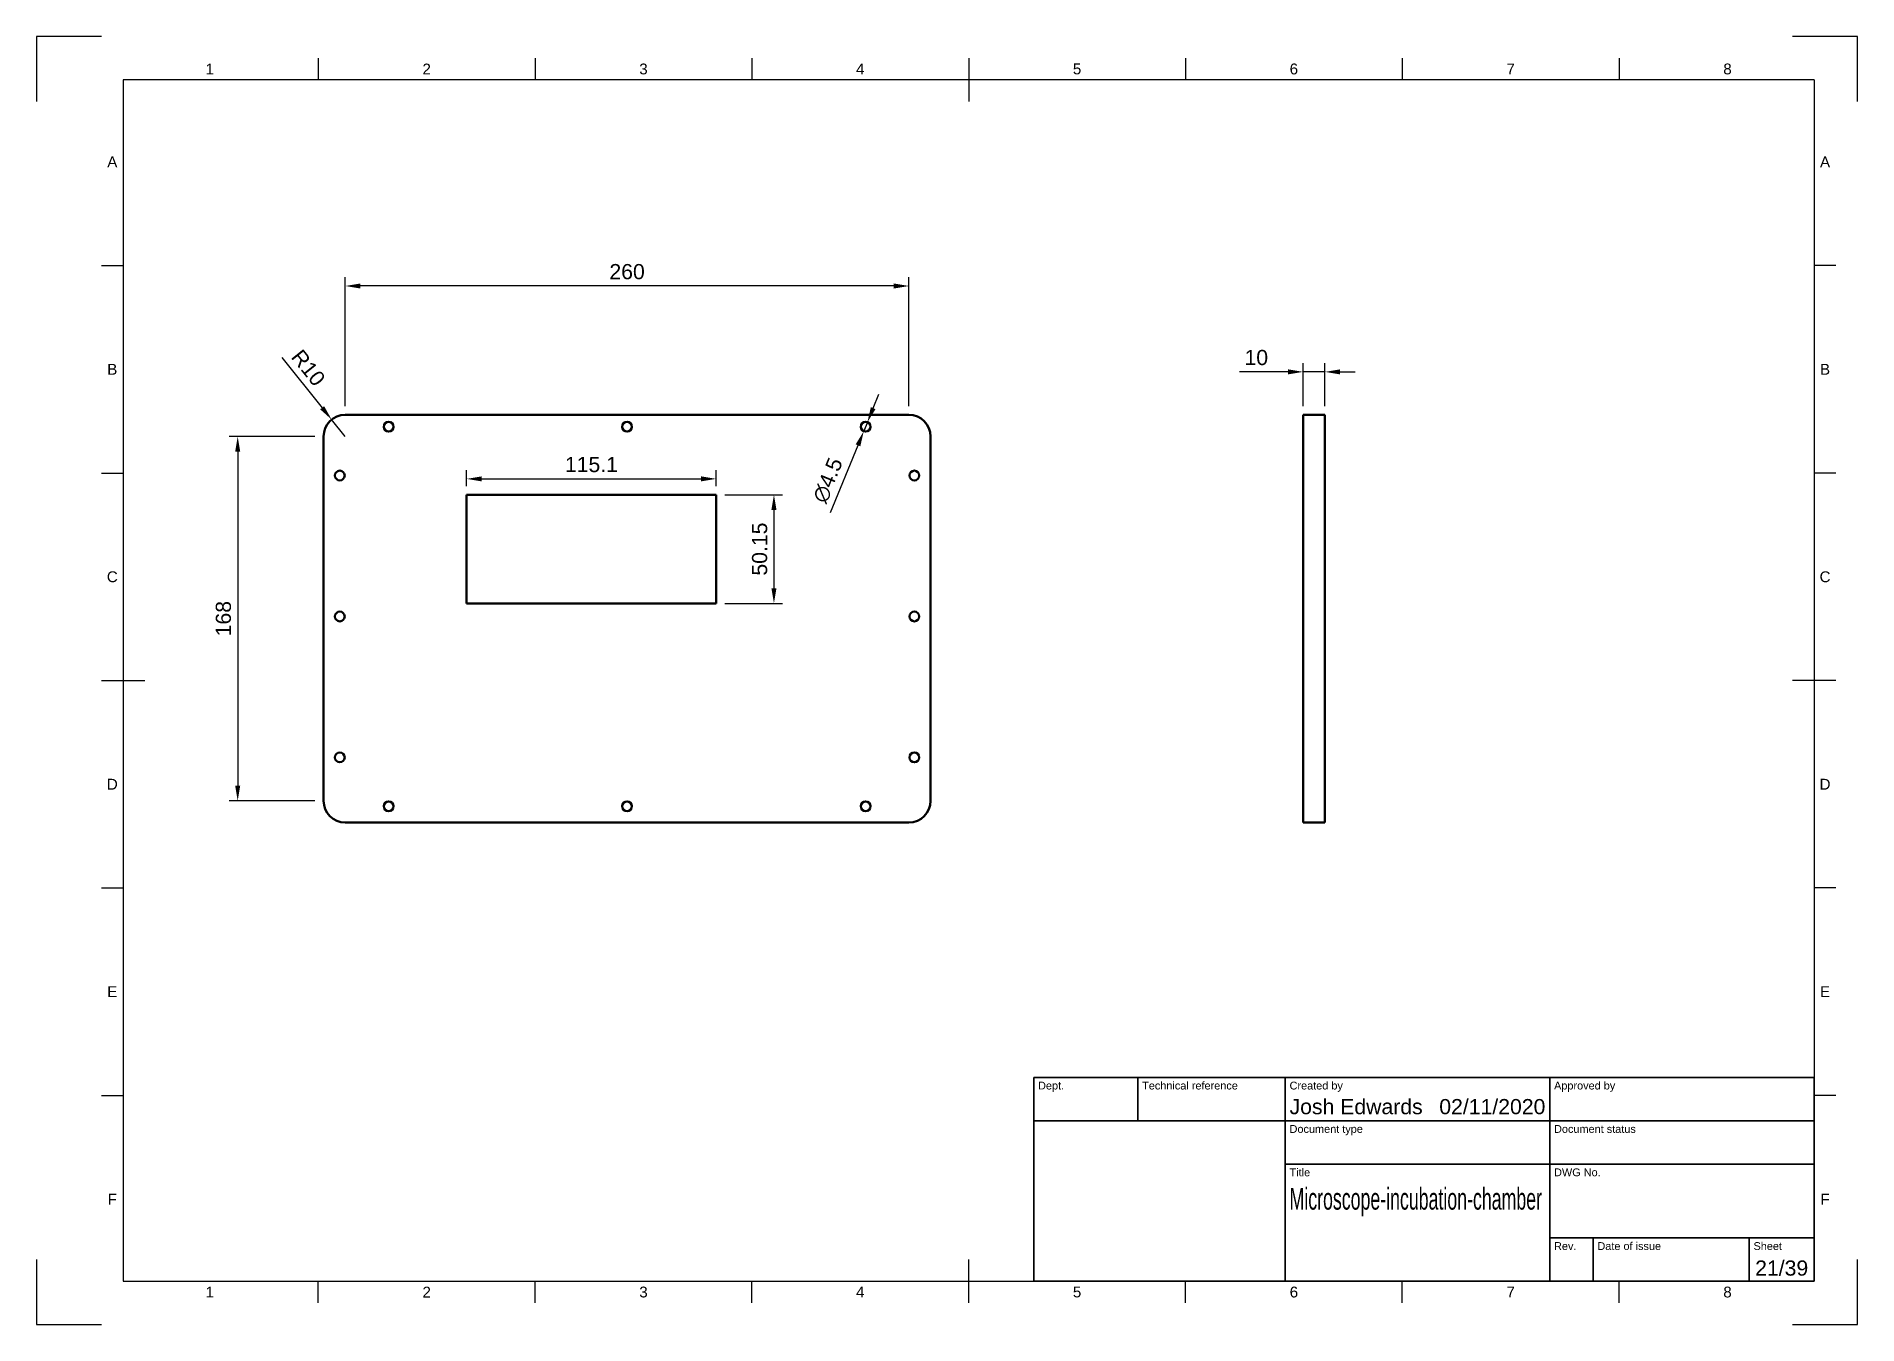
# Model space of a CAD drawing. Header units: millimetres. Extents: x 0 to 420, y 0 to 297.
import ezdxf
from ezdxf.enums import TextEntityAlignment as Align

# ---------------------------------------------------------------- set-up
doc = ezdxf.new("R2010")
doc.units = ezdxf.units.MM
doc.header["$LTSCALE"] = 0.75
for name, color, linetype, lineweight in [('Border', 7, 'Continuous', 25), ('Dimensions', 7, 'Continuous', 25), ('TitleBlock', 7, 'Continuous', 35), ('Visible', 7, 'Continuous', 50)]:
    doc.layers.add(name, color=color, linetype=linetype, lineweight=lineweight)
doc.styles.add('FusionTitle', font='')
doc.styles.get("Standard").update_dxf_attribs({"font": 'arial.ttf'})
doc.styles.get('FusionTitle').set_extended_font_data('Arial Unicode MS')
doc.dimstyles.new('ISO-25', dxfattribs={"dimtxt": 3.5, "dimasz": 3.5, "dimexe": 2, "dimexo": 2, "dimgap": 1.5, "dimtad": 1, "dimzin": 12, "dimdsep": 46, "dimtxsty": 'Standard', "dimcen": 0, "dimclrd": 256, "dimclre": 256, "dimclrt": 256, "dimazin": 3, "dimtp": 0.1, "dimtm": 0.1, "dimtfac": 0.714, "dimtmove": 0, "dimatfit": 3, "dimfxl": 1, "dimtzin": 12, "dimarcsym": 0})

# ---------------------------------------------------------------- blocks, each defined once
blk = doc.blocks.new('ISO_A3_SHEET')
at = {"layer": 'Border'}
for p, q in [((15, 297), (0, 297)), ((0, 297), (0, 282)), ((420, 297), (405, 297)), ((420, 282), (420, 297)), ((65, 292), (65, 287)), ((115, 292), (115, 287)), ((165, 292), (165, 287)), ((215, 292), (215, 282)), ((265, 292), (265, 287)), ((315, 292), (315, 287)), ((365, 292), (365, 287)), ((410, 287), (20, 287)), ((20, 287), (20, 10)), ((410, 287), (410, 10)), ((15, 244.16666), (20, 244.16666)), ((415, 244.16666), (410, 244.16666)), ((15, 196.33333), (20, 196.33333)), ((415, 196.33333), (410, 196.33333)), ((15, 148.5), (25, 148.5)), ((415, 148.5), (405, 148.5)), ((15, 100.66667), (20, 100.66667)), ((415, 100.66667), (410, 100.66667)), ((15, 52.83334), (20, 52.83334)), ((415, 52.83334), (410, 52.83334)), ((0, 15), (0, 0)), ((215, 5), (215, 15)), ((420, 0), (420, 15)), ((20, 10), (410, 10)), ((65, 5), (65, 10)), ((115, 5), (115, 10)), ((165, 5), (165, 10)), ((265, 5), (265, 10)), ((315, 5), (315, 10)), ((365, 5), (365, 10)), ((0, 0), (15, 0)), ((405, 0), (420, 0))]:
    blk.add_line(p, q, dxfattribs=at)
at = {"layer": 'Border', "style": 'FusionTitle'}
for s, p in [('1', (40, 289.5)), ('2', (90, 289.5)), ('3', (140, 289.5)), ('4', (190, 289.5)), ('5', (240, 289.5)), ('6', (290, 289.5)), ('7', (340, 289.5)), ('8', (390, 289.5)), ('A', (17.5, 268.08333)), ('A', (412.5, 268.08333)), ('B', (17.5, 220.25)), ('B', (412.5, 220.25)), ('C', (17.5, 172.41667)), ('C', (412.5, 172.41667)), ('D', (17.5, 124.58334)), ('D', (412.5, 124.58334)), ('E', (17.5, 76.75001)), ('E', (412.5, 76.75001)), ('F', (17.5, 28.91668)), ('F', (412.5, 28.91668)), ('1', (40, 7.5)), ('2', (90, 7.5)), ('3', (140, 7.5)), ('4', (190, 7.5)), ('5', (240, 7.5)), ('6', (290, 7.5)), ('7', (340, 7.5)), ('8', (390, 7.5))]:
    blk.add_text(s, height=2.5, dxfattribs=at).set_placement(p, align=Align.MIDDLE)
blk = doc.blocks.new('ISO_TITLEBLOCK')
at = {"layer": 'TitleBlock'}
for p, q in [((0, 47), (-180, 47)), ((-180, 47), (-180, 0)), ((-156, 37), (-156, 47)), ((-122, 0), (-122, 47)), ((-61, 0), (-61, 47)), ((0, 0), (0, 47)), ((-180, 37), (0, 37)), ((-122, 27), (0, 27)), ((-61, 10), (0, 10)), ((-51, 0), (-51, 10)), ((-15, 0), (-15, 10)), ((-180, 0), (0, 0))]:
    blk.add_line(p, q, dxfattribs=at)
at = {"layer": 'TitleBlock', "style": 'FusionTitle'}
for s, p in [('Dept.', (-179, 46)), ('Technical reference', (-155, 46)), ('Created by', (-121, 46)), ('Approved by', (-60, 46)), ('Document type', (-121, 36)), ('Document status', (-60, 36)), ('Title', (-121, 26)), ('DWG No.', (-60, 26)), ('Rev.', (-60, 9)), ('Date of issue', (-50, 9)), ('Sheet', (-14, 9))]:
    blk.add_text(s, height=1.8, dxfattribs=at).set_placement(p, align=Align.TOP_LEFT)
for tag, p, height in [('DEPT', (-179, 38.5), 3.5), ('TECHNICAL_REFERENCE', (-155, 38.5), 3.5), ('CREATED_BY', (-121, 38.5), 3.5), ('APPROVED_BY', (-60, 38.5), 3.5), ('DOCUMENT_TYPE', (-121, 28.5), 3.5), ('DOCUMENT_STATUS', (-60, 28.5), 3.5), ('TITLE_1', (-121, 16.5), 5), ('TITLE_2', (-121, 9), 5), ('TITLE_3', (-121, 1.5), 5), ('DATE_OF_ISSUE', (-50, 1.5), 3.5)]:
    blk.add_attdef(tag, p, '', height=height, dxfattribs=at)
for tag, p in [('CREATED_DATE', (-62, 38.5)), ('APPROVED_DATE', (-1, 38.5))]:
    blk.add_attdef(tag, text='', height=3.5, dxfattribs=at).set_placement(p, align=Align.RIGHT)
for tag, height, p in [('DRAWING_NUMBER', 5, (-30.5, 16.6)), ('REV', 3.5, (-56, 3.1)), ('SHEET', 3.5, (-7.5, 3.1))]:
    blk.add_attdef(tag, text='', height=height, dxfattribs=at).set_placement(p, align=Align.MIDDLE)
blk = doc.blocks.new('*D12')
at = {"layer": 'Defpoints', "color": 0, "transparency": 16777216}
for p in [(71.221799, 239.458693), (71.221799, 209.760208), (201.221799, 209.760208)]:
    blk.add_point(p, dxfattribs=at)
at = {"layer": 'Dimensions', "lineweight": -2, "transparency": 16777216}
for p, q in [((71.221799, 211.760208), (71.221799, 241.458693)), ((197.721799, 239.458693), (74.721799, 239.458693)), ((201.221799, 211.760208), (201.221799, 241.458693))]:
    blk.add_line(p, q, dxfattribs=at)
at = {"layer": 'Dimensions', "transparency": 16777216}
for points in [[(74.721799, 240.042026), (74.721799, 238.875359), (71.221799, 239.458693)], [(197.721799, 240.042026), (197.721799, 238.875359), (201.221799, 239.458693)]]:
    blk.add_solid(points, dxfattribs=at)
at = {"layer": 'Dimensions', "transparency": 16777216, "insert": (136.221799, 242.745698), "char_height": 3.5, "attachment_point": 5}
blk.add_mtext('260', dxfattribs=at)
blk = doc.blocks.new('*D13')
at = {"layer": 'Defpoints', "color": 0, "transparency": 16777216}
for p in [(66.221799, 204.760208), (46.422809, 120.760208), (66.221799, 120.760208)]:
    blk.add_point(p, dxfattribs=at)
at = {"layer": 'Dimensions', "lineweight": -2, "transparency": 16777216}
for p, q in [((64.221799, 204.760208), (44.422809, 204.760208)), ((46.422809, 201.260208), (46.422809, 124.260208)), ((64.221799, 120.760208), (44.422809, 120.760208))]:
    blk.add_line(p, q, dxfattribs=at)
at = {"layer": 'Dimensions', "transparency": 16777216}
for points in [[(45.839476, 201.260208), (47.006142, 201.260208), (46.422809, 204.760208)], [(45.839476, 124.260208), (47.006142, 124.260208), (46.422809, 120.760208)]]:
    blk.add_solid(points, dxfattribs=at)
at = {"layer": 'Dimensions', "transparency": 16777216, "insert": (43.135804, 162.760208), "char_height": 3.5, "attachment_point": 5, "rotation": 90}
blk.add_mtext('168', dxfattribs=at)
blk = doc.blocks.new('*D14')
at = {"layer": 'Defpoints', "color": 0, "transparency": 16777216}
for p in [(68.089162, 208.657205), (71.221799, 204.760208)]:
    blk.add_point(p, dxfattribs=at)
at = {"layer": 'Dimensions', "lineweight": -2, "transparency": 16777216}
for p, q in [((56.591572, 222.960194), (65.896316, 211.385103)), ((71.221799, 204.760208), (68.089162, 208.657205))]:
    blk.add_line(p, q, dxfattribs=at)
at = {"layer": 'Dimensions', "transparency": 16777216}
blk.add_solid([(66.350966, 211.750577), (65.441666, 211.019628), (68.089162, 208.657205)], dxfattribs=at)
at = {"layer": 'Dimensions', "transparency": 16777216, "insert": (62.709411, 220.595996), "char_height": 3.5, "attachment_point": 5, "rotation": 308.79437889}
blk.add_mtext('R10', dxfattribs=at)
blk = doc.blocks.new('*D15')
at = {"layer": 'Defpoints', "color": 0, "transparency": 16777216}
for p in [(156.771799, 194.989622), (99.221799, 191.335208), (156.771799, 191.335208)]:
    blk.add_point(p, dxfattribs=at)
at = {"layer": 'Dimensions', "lineweight": -2, "transparency": 16777216}
for p, q in [((99.221799, 193.335208), (99.221799, 196.989622)), ((102.721799, 194.989622), (153.271799, 194.989622)), ((156.771799, 193.335208), (156.771799, 196.989622))]:
    blk.add_line(p, q, dxfattribs=at)
at = {"layer": 'Dimensions', "transparency": 16777216}
for points in [[(102.721799, 195.572956), (102.721799, 194.406289), (99.221799, 194.989622)], [(153.271799, 195.572956), (153.271799, 194.406289), (156.771799, 194.989622)]]:
    blk.add_solid(points, dxfattribs=at)
at = {"layer": 'Dimensions', "transparency": 16777216, "insert": (127.996799, 198.276628), "char_height": 3.5, "attachment_point": 5}
blk.add_mtext('115.1', dxfattribs=at)
blk = doc.blocks.new('*D16')
at = {"layer": 'Defpoints', "color": 0, "transparency": 16777216}
for p in [(156.771799, 191.335208), (156.771799, 166.260208), (170.089051, 166.260208)]:
    blk.add_point(p, dxfattribs=at)
at = {"layer": 'Dimensions', "lineweight": -2, "transparency": 16777216}
for p, q in [((158.771799, 191.335208), (172.089051, 191.335208)), ((170.089051, 187.835208), (170.089051, 169.760208)), ((158.771799, 166.260208), (172.089051, 166.260208))]:
    blk.add_line(p, q, dxfattribs=at)
at = {"layer": 'Dimensions', "transparency": 16777216}
for points in [[(169.505718, 187.835208), (170.672384, 187.835208), (170.089051, 191.335208)], [(169.505718, 169.760208), (170.672384, 169.760208), (170.089051, 166.260208)]]:
    blk.add_solid(points, dxfattribs=at)
at = {"layer": 'Dimensions', "transparency": 16777216, "insert": (166.802046, 178.797708), "char_height": 3.5, "attachment_point": 5, "rotation": 90}
blk.add_mtext('50.15', dxfattribs=at)
blk = doc.blocks.new('*D17')
at = {"layer": 'Defpoints', "color": 0, "transparency": 16777216}
for p in [(190.797121, 205.968443), (191.646476, 208.051973)]:
    blk.add_point(p, dxfattribs=at)
at = {"layer": 'Dimensions', "lineweight": -2, "transparency": 16777216}
for p, q in [((192.967696, 211.293019), (194.288915, 214.534065)), ((191.646476, 208.051973), (190.797121, 205.968443)), ((183.169404, 187.257103), (189.475902, 202.727397))]:
    blk.add_line(p, q, dxfattribs=at)
at = {"layer": 'Dimensions', "transparency": 16777216}
for points in [[(192.427521, 211.513222), (193.50787, 211.072815), (191.646476, 208.051973)], [(188.935728, 202.9476), (190.016076, 202.507194), (190.797121, 205.968443)]]:
    blk.add_solid(points, dxfattribs=at)
at = {"layer": 'Dimensions', "transparency": 16777216, "insert": (182.52759, 194.649493), "char_height": 3.5, "attachment_point": 5, "rotation": 67.82163876}
blk.add_mtext('∅4.5', dxfattribs=at)
blk = doc.blocks.new('*D18')
at = {"layer": 'Defpoints', "color": 0, "transparency": 16777216}
for p in [(292.166588, 219.659703), (292.166588, 209.760208), (297.166588, 209.760208)]:
    blk.add_point(p, dxfattribs=at)
at = {"layer": 'Dimensions', "lineweight": -2, "transparency": 16777216}
for p, q in [((288.666588, 219.659703), (277.49435, 219.659703)), ((292.166588, 211.760208), (292.166588, 221.659703)), ((297.166588, 219.659703), (292.166588, 219.659703)), ((297.166588, 211.760208), (297.166588, 221.659703)), ((300.666588, 219.659703), (304.166588, 219.659703))]:
    blk.add_line(p, q, dxfattribs=at)
at = {"layer": 'Dimensions', "transparency": 16777216}
for points in [[(288.666588, 220.243037), (288.666588, 219.07637), (292.166588, 219.659703)], [(300.666588, 220.243037), (300.666588, 219.07637), (297.166588, 219.659703)]]:
    blk.add_solid(points, dxfattribs=at)
at = {"layer": 'Dimensions', "transparency": 16777216, "insert": (281.330469, 222.946709), "char_height": 3.5, "attachment_point": 5}
blk.add_mtext('10', dxfattribs=at)

msp = doc.modelspace()

# ---------------------------------------------------------------- linework, layer by layer
at = {"layer": 'Visible', "extrusion": (0, 1, 0)}
for p, q in [((201.221799, 209.760208, 2.5), (71.221799, 209.760208, 2.5)), ((297.166588, 209.760208, 65), (292.166588, 209.760208, 65)), ((66.221799, 204.760208, 2.5), (66.221799, 120.760208, 2.5)), ((206.221799, 120.760208, 2.5), (206.221799, 204.760208, 2.5)), ((292.166588, 204.760208, 70), (292.166588, 120.760208, 70)), ((297.166588, 204.760208, 70), (297.166588, 120.760208, 70)), ((99.221799, 191.335208, 2.5), (156.771799, 191.335208, 2.5)), ((99.221799, 166.260208, 2.5), (99.221799, 191.335208, 2.5)), ((156.771799, 191.335208, 2.5), (156.771799, 166.260208, 2.5)), ((156.771799, 166.260208, 2.5), (99.221799, 166.260208, 2.5)), ((71.221799, 115.760208, 2.5), (201.221799, 115.760208, 2.5)), ((292.166588, 115.760208, 65), (297.166588, 115.760208, 65))]:
    msp.add_line(p, q, dxfattribs=at)
at = {"layer": 'Visible', "extrusion": (-2e-16, 0, -1)}
for centre in [(-81.221799, 207.010208, -2.5), (-136.221799, 207.010208, -2.5), (-191.221799, 207.010208, -2.5), (-69.971799, 195.760208, -2.5), (-202.471799, 195.760208, -2.5), (-69.971799, 163.260208, -2.5), (-202.471799, 163.260208, -2.5), (-69.971799, 130.760208, -2.5), (-202.471799, 130.760208, -2.5), (-81.221799, 119.510208, -2.5), (-136.221799, 119.510208, -2.5), (-191.221799, 119.510208, -2.5)]:
    msp.add_circle(centre, 1.125, dxfattribs=at)
for centre, start, end in [((-71.221799, 204.760208, -2.5), 0, 90), ((-201.221799, 204.760208, -2.5), 90, 180)]:
    msp.add_arc(centre, 5, start, end, dxfattribs=at)
at = {"layer": 'Visible', "extrusion": (1, 0, 2.968e-13)}
for centre, start, end in [((204.760208, 65, 292.166588), 0, 90), ((120.760208, 65, 292.166588), 90, 180), ((120.760208, 65, 297.166588), 90, 180)]:
    msp.add_arc(centre, 5, start, end, dxfattribs=at)
at = {"layer": 'Visible', "extrusion": (-1, 0, -2.968e-13)}
msp.add_arc((-204.760208, 65, -297.166588), 5, 90, 180, dxfattribs=at)
at = {"layer": 'Visible'}
for centre, start, end in [((71.221799, 120.760208, 2.5), 180, 270), ((201.221799, 120.760208, 2.5), 270, 0)]:
    msp.add_arc(centre, 5, start, end, dxfattribs=at)

# ---------------------------------------------------------------- block references
at = {"layer": 'Border'}
msp.add_blockref('ISO_A3_SHEET', (0, 0), dxfattribs=at)
at = {"layer": 'TitleBlock'}
ref = msp.add_blockref('ISO_TITLEBLOCK', (410, 10), dxfattribs=at)
ref.add_attrib('CREATED_DATE', '02/11/2020', dxfattribs={"height": 3.5, "style": 'FusionTitle'}).set_placement((348, 48.5), align=Align.RIGHT)
ref.add_attrib('SHEET', '21/39', dxfattribs={"height": 3.5, "style": 'FusionTitle'}).set_placement((402.5, 13.1), align=Align.MIDDLE)
ref.add_attrib('TITLE_1', 'Microscope-incubation-chamber', (289, 26.5), dxfattribs={"height": 5, "style": 'FusionTitle', "width": 0.585891})
ref.add_attrib('CREATED_BY', 'Josh Edwards', (289, 48.5), dxfattribs={"height": 3.5, "style": 'FusionTitle'})

# ---------------------------------------------------------------- dimensions: what is measured, and where the dimension line sits
at = {"layer": 'Dimensions'}
dim = msp.add_linear_dim(base=(71.221799, 239.458693), p1=(201.221799, 209.760208), p2=(71.221799, 209.760208), dimstyle='ISO-25', override={"dimlfac": 2, "dimclrd": 256, "dimclre": 256}, dxfattribs=at)
dim.commit()
dim.dimension.update_dxf_attribs({"geometry": '*D12', "text_midpoint": (136.221799, 242.745698)})
dim = msp.add_radius_dim(center=(71.221799, 204.760208), mpoint=(68.089162, 208.657205), dimstyle='ISO-25', override={"dimlfac": 2, "dimse1": 1, "dimclrd": 256, "dimclre": 256}, dxfattribs=at)
dim.commit()
dim.dimension.update_dxf_attribs({"geometry": '*D14', "text_midpoint": (62.709411, 220.595996)})
for p1, p2, distance, picture, middle in [((297.166588, 209.760208), (292.166588, 209.760208), -9.899495, '*D18', (281.330469, 222.946709)), ((66.221799, 204.760208), (66.221799, 120.760208), -19.79899, '*D13', (43.135804, 162.760208)), ((99.221799, 191.335208), (156.771799, 191.335208), 3.654414, '*D15', (127.996799, 198.276628)), ((156.771799, 191.335208), (156.771799, 166.260208), 13.317252, '*D16', (166.802046, 178.797708))]:
    dim = msp.add_aligned_dim(p1=p1, p2=p2, distance=distance, dimstyle='ISO-25', override={"dimlfac": 2, "dimclrd": 256, "dimclre": 256}, dxfattribs=at)
    dim.commit()
    dim.dimension.update_dxf_attribs({"geometry": picture, "text_midpoint": middle})
dim = msp.add_diameter_dim_2p(p1=(191.646476, 208.051973), p2=(190.797121, 205.968443), dimstyle='ISO-25', override={"dimlfac": 2, "dimclrd": 256, "dimclre": 256}, dxfattribs=at)
dim.commit()
dim.dimension.update_dxf_attribs({"geometry": '*D17', "text_midpoint": (185.662043, 193.371727)})

doc.saveas('drawing.dxf')
